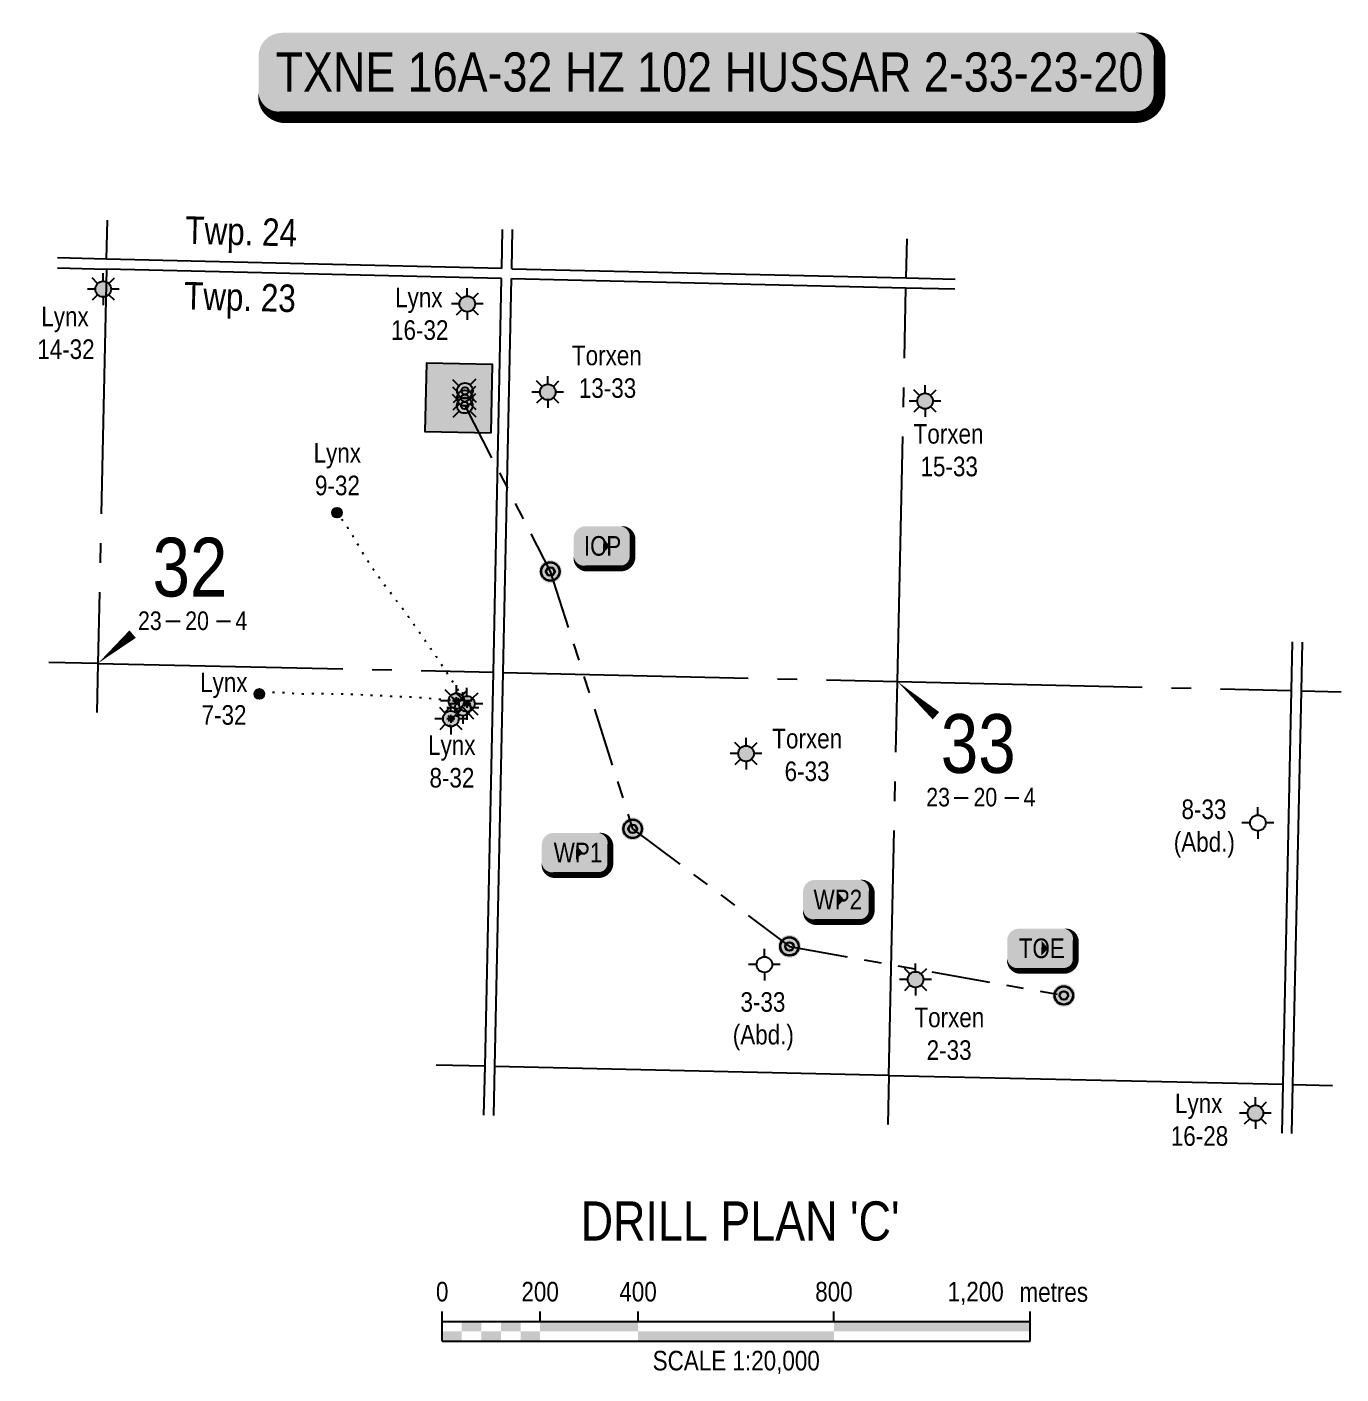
# Model space of a CAD drawing. Extents: x 376302 to 380517, y 5651241 to 5654265.
# Drawn here: x 379847 to 380517, y 5651294 to 5651982 of the extents above; entities that cross this region are included whole.
import ezdxf
from ezdxf.enums import TextEntityAlignment as Align

# ---------------------------------------------------------------- set-up
doc = ezdxf.new("R2010")
doc.units = 0
doc.header["$LTSCALE"] = 5
for name, pattern in [('foc-DOT', [1, 0.2, -0.8]), ('foc-DRILLPATH', [14.75, 6, -1.75, 1.75, -1.75, 1.75, -1.75]), ('foc-QUARTERLINE', [33, 25, -3, 2, -3])]:
    doc.linetypes.add(name, pattern=pattern)
for name, color, linetype in [('10', 1, 'Continuous'), ('9', 3, 'Continuous'), ('ABADATA-DRILL', 8, 'foc-DOT'), ('ABADATA-DRILL-T', 8, 'Continuous'), ('AS-OWNER', 7, 'Continuous'), ('D-TXT', 6, 'Continuous'), ('DETAIL-HZ-Existing', 8, 'foc-DOT'), ('DETAIL-T', 7, 'Continuous'), ('DRILL-T', 8, 'Continuous'), ('F-WS-S', 190, 'Continuous'), ('L-2', 7, 'Continuous'), ('L-MON', 1, 'Continuous'), ('L-QSEC', 8, 'foc-QUARTERLINE'), ('L-SEC', 7, 'Continuous'), ('L-SECLBL', 7, 'Continuous'), ('P-PDRILLPATH', 12, 'foc-DRILLPATH'), ('P-PROPOSED', 10, 'Continuous'), ('P-PROPOSED-H', 21, 'Continuous')]:
    doc.layers.add(name, color=color, linetype=linetype)
doc.styles.add('80', font='ARIALN.TTF', dxfattribs={"height": 10})
doc.styles.add('80CG', font='ARIALN.TTF', dxfattribs={"height": 10})
doc.styles.add('80L', font='ARIALN.TTF', dxfattribs={"height": 10})
doc.styles.add('SIMPLEX', font='ARIALN.TTF')

# ---------------------------------------------------------------- blocks, each defined once
blk = doc.blocks.new('*U376')
at = {"color": 0}
for p, q in [((-150, 0), (-150, 15)), ((-100, 10), (-100, 15)), ((-50, 10), (-50, 15)), ((50, 10), (50, 15)), ((150.24, 0), (150.24, 15)), ((-150, 10), (150.24, 10)), ((-150, 0), (150.24, 0))]:
    blk.add_line(p, q, dxfattribs=at)
for points in [[(-140, 10), (-130, 10), (-140, 5), (-130, 5)], [(-120, 10), (-110, 10), (-120, 5), (-110, 5)], [(-100, 10), (-50, 10), (-100, 5), (-50, 5)], [(50, 10), (150.24, 10), (50, 5), (150.24, 5)], [(-150, 5), (-140, 5), (-150, 0), (-140, 0)], [(-130, 5), (-120, 5), (-130, 0), (-120, 0)], [(-110, 5), (-100, 5), (-110, 0), (-100, 0)], [(-50, 5), (50, 5), (-50, 0), (50, 0)]]:
    blk.add_solid(points, dxfattribs=at)
at = {"color": 0, "style": '80'}
blk.add_text('metres', height=10, dxfattribs=at).set_placement((162.24, 20), align=Align.CENTER)
at = {"color": 0, "char_height": 10, "style": '80'}
for s, insert, attachment_point in [('0', (-150, 30.21), 2), ('200', (-100, 30.21), 2), ('400', (-50, 30.21), 2), ('800', (50, 30.21), 2), ('1,200', (136.7, 30.22), 3), ('SCALE 1:20,000', (0.12, -5), 2)]:
    blk.add_mtext(s, dxfattribs=dict(at, insert=insert, attachment_point=attachment_point))
blk = doc.blocks.new('GAS')
h = blk.add_hatch(color=255)
h.dxf.hatch_style = 1
edge = h.paths.add_edge_path()
edge.add_arc((0, 0), 0.9, 0, 360)
for p, q in [((0, 0.81), (0, 1.62)), ((-0.81, 0), (-1.62, 0)), ((-0.57, 0.57), (-1.14, 1.14)), ((0.57, 0.57), (1.14, 1.14)), ((1.62, 0), (0.81, 0)), ((-0.57, -0.57), (-1.14, -1.14)), ((0, -0.81), (0, -1.62)), ((1.14, -1.14), (0.57, -0.57))]:
    blk.add_line(p, q)
blk.add_circle((0, 0), 0.8)
blk = doc.blocks.new('BH-Existing')
at = {"layer": 'ABADATA-DRILL-T'}
h = blk.add_hatch(color=256, dxfattribs=at)
h.dxf.hatch_style = 1
edge = h.paths.add_edge_path()
edge.add_arc((0, 0), 0.5, 0, 360)
blk.add_circle((0, 0), 0.5, dxfattribs=at)
blk = doc.blocks.new('plbh')
at = {"layer": 'L-MON'}
h = blk.add_hatch(color=255, dxfattribs=at)
h.dxf.hatch_style = 1
edge = h.paths.add_edge_path()
edge.add_arc((0, 0), 1.16, 0, 360)
h = blk.add_hatch(color=256, dxfattribs=at)
h.dxf.hatch_style = 1
h.paths.add_polyline_path([(-0.96, 0, 1), (0.96, 0, 1)])
h.paths.add_polyline_path([(0.91, 0, -1), (-0.91, 0, -1)], flags=16)
h.paths.add_polyline_path([(0.45, 0, -1), (-0.45, 0, -1)], flags=0)
h = blk.add_hatch(color=256, dxfattribs=at)
h.dxf.hatch_style = 1
h.paths.add_polyline_path([(-0.45, 0, 1), (0.45, 0, 1)])
h.paths.add_polyline_path([(0.4, 0, -1), (-0.4, 0, -1)], flags=16)
at = {"layer": 'L-MON', "color": 240}
for radius in [0.96, 0.91, 0.45, 0.4]:
    blk.add_circle((0, 0), radius, dxfattribs=at)
blk = doc.blocks.new('*U469')
h = blk.add_hatch(color=59)
edge = h.paths.add_edge_path()
edge.add_line((-9, -11.5), (9, -11.5))
edge.add_arc((9, -5.5), 6, 270, 360)
edge.add_line((15, -5.5), (15, 4))
edge.add_arc((9, 4), 6, 0, 90)
edge.add_line((9, 10), (-9, 10))
edge.add_arc((-9, 4), 6, 90, 180)
edge.add_line((-15, 4), (-15, -5.5))
edge.add_arc((-9, -5.5), 6, 180, 270)
at = {"color": 1, "flags": 128}
blk.add_lwpolyline([(-9, -11.5, 3, 3, 0), (9, -11.5, 3, 3, 0.414214), (15, -5.5, 3, 3, 0), (15, 4, 3, 0, 0.414214), (9, 10, 0, 0, 0), (-9, 10, 0, 0, 0.414214), (-15, 4, 0, 0, 0), (-15, -5.5, 0, 3, 0.414214)], format="xyseb", close=True, dxfattribs=at)
blk.add_lwpolyline([(3.43, -0.11, 0, 7.5, 0), (0, 0, 0, 0, 0)], format="xyseb", dxfattribs=at)
at = {"color": 1, "style": '80'}
blk.add_attdef('ENTER_TEXT_001', (-35.99, -5), '', height=10, dxfattribs=at)
blk = doc.blocks.new('*U468')
h = blk.add_hatch(color=59)
edge = h.paths.add_edge_path()
edge.add_line((-11.5, -11.5), (11.5, -11.5))
edge.add_arc((11.5, -5.5), 6, 270, 360)
edge.add_line((17.5, -5.5), (17.5, 4))
edge.add_arc((11.5, 4), 6, 0, 90)
edge.add_line((11.5, 10), (-11.5, 10))
edge.add_arc((-11.5, 4), 6, 90, 180)
edge.add_line((-17.5, 4), (-17.5, -5.5))
edge.add_arc((-11.5, -5.5), 6, 180, 270)
at = {"color": 1, "flags": 128}
blk.add_lwpolyline([(-11.5, -11.5, 3, 3, 0), (11.5, -11.5, 3, 3, 0.414214), (17.5, -5.5, 3, 3, 0), (17.5, 4, 3, 0, 0.414214), (11.5, 10, 0, 0, 0), (-11.5, 10, 0, 0, 0.414214), (-17.5, 4, 0, 0, 0), (-17.5, -5.5, 0, 3, 0.414214)], format="xyseb", close=True, dxfattribs=at)
blk.add_lwpolyline([(3.43, -0.11, 0, 7.5, 0), (0, 0, 0, 0, 0)], format="xyseb", dxfattribs=at)
at = {"color": 1, "style": '80'}
blk.add_attdef('ENTER_TEXT_001', (-35.99, -5), '', height=10, dxfattribs=at)
blk = doc.blocks.new('Gabd')
for p, q in [((0, 0.81), (0, 1.62)), ((-0.81, 0), (-1.62, 0)), ((1.62, 0), (0.81, 0)), ((0, -0.81), (0, -1.62))]:
    blk.add_line(p, q)
blk.add_circle((0, 0), 0.8)
blk = doc.blocks.new('WC')
at = {"layer": 'L-MON'}
h = blk.add_hatch(color=255, dxfattribs=at)
h.dxf.hatch_style = 1
edge = h.paths.add_edge_path()
edge.add_arc((0, 0), 0.9, 0, 360)
at = {"layer": 'L-MON', "color": 240, "flags": 128}
for points in [[(-0.62, 0.5), (-1.23, 1.12)], [(0.52, 0.61), (1.13, 1.21)], [(-1.18, -1.18), (-0.56, -0.57)], [(1.16, -1.18), (0.56, -0.57)]]:
    blk.add_lwpolyline(points, dxfattribs=at)
at = {"layer": 'L-MON', "color": 240}
for radius in [0.8, 0.373]:
    blk.add_circle((0, 0), radius, dxfattribs=at)
blk = doc.blocks.new('L-SECLBL')
at = {"layer": '9', "color": 7}
for p, q in [((-5.08, -27.83), (-12.29, -27.83)), ((20.7, -27.83), (13.5, -27.83))]:
    blk.add_line(p, q, dxfattribs=at)
at = {"layer": '10', "color": 2, "style": 'SIMPLEX'}
blk.add_attdef('SEC', text='', height=30, dxfattribs=at).set_placement((0, 0), align=Align.MIDDLE)
at = {"layer": '10', "color": 5, "style": '80L'}
blk.add_attdef('TWP', text='', height=9.5, dxfattribs=at).set_placement((-14.43, -27.37), align=Align.MIDDLE_RIGHT)
blk.add_attdef('RGE', text='', height=9.5, dxfattribs=at).set_placement((3.62, -27.37), align=Align.MIDDLE_CENTER)
blk.add_attdef('MER', text='', height=9.5, dxfattribs=at).set_placement((23.17, -27.37), align=Align.MIDDLE_LEFT)
blk = doc.blocks.new('*U479')
h = blk.add_hatch(color=255)
edge = h.paths.add_edge_path()
edge.add_line((-109, -11.5), (109, -11.5))
edge.add_arc((109, -5.5), 6, 270, 360)
edge.add_line((115, -5.5), (115, 4))
edge.add_arc((109, 4), 6, 0, 90)
edge.add_line((109, 10), (-109, 10))
edge.add_arc((-109, 4), 6, 90, 180)
edge.add_line((-115, 4), (-115, -5.5))
edge.add_arc((-109, -5.5), 6, 180, 270)
at = {"color": 14, "flags": 128}
blk.add_lwpolyline([(-109, -11.5, 3, 3, 0), (109, -11.5, 3, 3, 0.414214), (115, -5.5, 3, 3, 0), (115, 4, 3, 0, 0.414214), (109, 10, 0, 0, 0), (-109, 10, 0, 0, 0.414214), (-115, 4, 0, 0, 0), (-115, -5.5, 0, 3, 0.414214)], format="xyseb", close=True, dxfattribs=at)
at = {"color": 14, "style": '80'}
blk.add_attdef('ENTER_TEXT_001', (-26.85, -4.92), '', height=10, dxfattribs=at)

msp = doc.modelspace()

# ---------------------------------------------------------------- hatches: boundary and pattern name
at = {"layer": 'P-PROPOSED-H'}
h = msp.add_hatch(color=256, dxfattribs=at)
h.dxf.hatch_style = 1
h.paths.add_polyline_path([(380083.586, 5651774.399), (380084.317, 5651809.391), (380050.574, 5651810.096), (380049.844, 5651775.103)])

# ---------------------------------------------------------------- linework, layer by layer
at = {"layer": 'ABADATA-DRILL', "flags": 128}
for points in [[(380071.268, 5651636.166), (380071.82, 5651635.302), (380071.268, 5651636.166), (380062.298, 5651650.17), (380061.907, 5651650.779), (380060.683, 5651652.694), (380059.423, 5651654.629), (380058.133, 5651656.553), (380056.838, 5651658.462), (380055.509, 5651660.397), (380054.188, 5651662.288), (380052.795, 5651664.285), (380051.444, 5651666.257), (380050.101, 5651668.222), (380048.759, 5651670.154), (380047.407, 5651672.12), (380046.017, 5651674.123), (380044.577, 5651676.148), (380043.147, 5651678.157), (380041.712, 5651680.17), (380040.301, 5651682.144), (380038.904, 5651684.082), (380037.501, 5651685.981), (380036.044, 5651687.904), (380034.583, 5651689.799), (380033.126, 5651691.697), (380031.683, 5651693.609), (380030.253, 5651695.516), (380028.844, 5651697.382), (380027.489, 5651699.19), (380026.186, 5651700.966), (380024.927, 5651702.704), (380023.732, 5651704.408), (380022.599, 5651706.098), (380021.509, 5651707.769), (380020.482, 5651709.394), (380019.468, 5651711.024), (380018.483, 5651712.63), (380017.552, 5651714.17), (380016.692, 5651715.636), (380015.91, 5651717.027), (380015.202, 5651718.312), (380014.533, 5651719.488), (380013.893, 5651720.549), (380013.28, 5651721.521), (380012.699, 5651722.428), (380012.149, 5651723.278), (380011.631, 5651724.076), (380011.116, 5651724.856), (380010.612, 5651725.611), (380010.119, 5651726.352), (380009.646, 5651727.066), (380009.19, 5651727.745), (380008.747, 5651728.393), (380008.332, 5651729.006), (380007.95, 5651729.575), (380007.598, 5651730.101), (380007.259, 5651730.597), (380006.933, 5651731.062), (380006.62, 5651731.502), (380006.345, 5651731.891), (380006.095, 5651732.24), (380005.858, 5651732.575), (380005.64, 5651732.881), (380005.437, 5651733.151), (380005.245, 5651733.39), (380005.16, 5651733.507), (380004.966, 5651733.769)], [(380065.897, 5651637.628), (380066.918, 5651637.539), (380065.897, 5651637.628), (380049.636, 5651639.04), (380048.611, 5651639.129), (380046.384, 5651639.304), (380044.09, 5651639.451), (380041.812, 5651639.581), (380039.464, 5651639.686), (380037.085, 5651639.775), (380034.734, 5651639.874), (380032.342, 5651639.993), (380029.951, 5651640.107), (380027.563, 5651640.207), (380025.177, 5651640.321), (380022.812, 5651640.429), (380020.469, 5651640.538), (380018.126, 5651640.646), (380015.797, 5651640.739), (380013.406, 5651640.845), (380011.061, 5651640.944), (380008.752, 5651641.011), (380006.487, 5651641.067), (380004.26, 5651641.12), (380002.078, 5651641.162), (379999.919, 5651641.198), (379997.806, 5651641.221), (379995.74, 5651641.222), (379993.687, 5651641.211), (379991.651, 5651641.197), (379989.663, 5651641.187), (379987.748, 5651641.195), (379985.895, 5651641.234), (379984.127, 5651641.301), (379982.433, 5651641.386), (379980.81, 5651641.489), (379979.255, 5651641.616), (379977.783, 5651641.739), (379976.415, 5651641.854), (379975.162, 5651641.956), (379974.048, 5651642), (379973.047, 5651641.971), (379972.103, 5651641.916), (379971.214, 5651641.86), (379970.432, 5651641.796), (379969.74, 5651641.72), (379969.103, 5651641.647), (379968.531, 5651641.583), (379968.06, 5651641.53), (379967.689, 5651641.488), (379967.411, 5651641.46), (379967.165, 5651641.436), (379966.932, 5651641.426), (379966.752, 5651641.426), (379966.614, 5651641.419), (379966.484, 5651641.405), (379966.359, 5651641.39), (379966.231, 5651641.375), (379966.105, 5651641.363), (379965.985, 5651641.356), (379965.868, 5651641.349), (379965.757, 5651641.339), (379965.652, 5651641.319), (379965.546, 5651641.297), (379965.453, 5651641.279), (379965.33, 5651641.254)], [(380063.022, 5651628.45), (380063.191, 5651629.462), (380063.022, 5651628.45), (380060.29, 5651612.232), (380060.171, 5651611.54), (380059.822, 5651609.369), (380059.497, 5651607.17), (380059.181, 5651604.941), (380058.875, 5651602.687), (380058.683, 5651601.277)]]:
    msp.add_lwpolyline(points, dxfattribs=at)
at = {"layer": 'L-QSEC'}
for p, q in [((379887.363, 5651863.106), (379887.767, 5651883.066)), ((380295.435, 5651853.523), (380295.871, 5651873.489)), ((379882.914, 5651656.759), (379857.921, 5651657.327)), ((379882.914, 5651656.759), (379882.39, 5651631.764)), ((379882.914, 5651656.759), (380084.773, 5651652.331)), ((380089.802, 5651652.224), (380290.942, 5651647.59)), ((380286.672, 5651446.579), (380290.942, 5651647.59)), ((380290.942, 5651647.59), (380492.118, 5651642.956)), ((380497.147, 5651642.84), (380517.401, 5651642.374)), ((380286.672, 5651446.579), (380286.139, 5651421.584))]:
    msp.add_line(p, q, dxfattribs=at)
at = {"layer": 'L-SEC'}
for p, q in [((380089.108, 5651858.316), (380089.489, 5651878.291)), ((380094.137, 5651858.196), (380094.517, 5651878.172)), ((379862.259, 5651858.671), (379887.249, 5651858.078)), ((379887.382, 5651863.109), (379862.367, 5651863.703)), ((380088.989, 5651853.288), (379887.244, 5651858.078)), ((380089.108, 5651858.316), (379887.363, 5651863.106)), ((380094.137, 5651858.196), (380295.442, 5651853.523)), ((380084.773, 5651652.331), (380088.989, 5651853.288)), ((380089.802, 5651652.224), (380094.017, 5651853.167)), ((380094.017, 5651853.167), (380295.326, 5651848.495)), ((380295.445, 5651853.523), (380320.432, 5651852.943)), ((380295.326, 5651848.495), (380320.319, 5651847.914)), ((380492.118, 5651642.956), (380492.645, 5651667.755)), ((380497.147, 5651642.84), (380497.674, 5651667.64)), ((380080.5, 5651451.224), (380084.773, 5651652.331)), ((380085.529, 5651451.118), (380089.802, 5651652.224)), ((380487.814, 5651442.05), (380492.118, 5651642.956)), ((380492.843, 5651441.937), (380497.147, 5651642.84)), ((380080.698, 5651451.195), (380055.506, 5651451.76)), ((380079.968, 5651426.205), (380080.5, 5651451.224)), ((380084.997, 5651426.092), (380085.529, 5651451.118)), ((380286.672, 5651446.579), (380085.528, 5651451.087)), ((380286.672, 5651446.579), (380487.814, 5651442.05)), ((380487.284, 5651417.076), (380487.814, 5651442.05)), ((380492.312, 5651416.964), (380492.843, 5651441.937)), ((380492.843, 5651441.937), (380513.051, 5651441.482))]:
    msp.add_line(p, q, dxfattribs=at)
at = {"layer": 'L-SECLBL', "flags": 128}
for points in [[(379882.86, 5651656.769, 0, 5, 0), (379900.649, 5651671.766, 0, 0, 0)], [(380290.942, 5651647.59, 0, 5, 0), (380310.634, 5651630.108, 0, 0, 0)]]:
    msp.add_lwpolyline(points, format="xyseb", dxfattribs=at)
at = {"layer": 'P-PDRILLPATH'}
for p, q in [((380070.112, 5651788.433), (380113.827, 5651703.7)), ((380113.827, 5651703.7), (380155.841, 5651572.405)), ((380155.841, 5651572.405), (380235.868, 5651512.384)), ((380235.868, 5651512.384), (380375.916, 5651487.376))]:
    msp.add_line(p, q, dxfattribs=at)
at = {"layer": 'P-PROPOSED'}
msp.add_lwpolyline([(380083.586, 5651774.399), (380084.317, 5651809.391), (380050.574, 5651810.096), (380049.844, 5651775.103)], close=True, dxfattribs=at)

# ---------------------------------------------------------------- block references
ref = msp.add_blockref('*U479', (380194.806, 5651958.614), dxfattribs=dict(xscale=1.999315659999983, yscale=1.999315659999983, zscale=1.999315659999983))
ref.add_attrib('ENTER_TEXT_001', 'TXNE 16A-32 HZ 102 HUSSAR 2-33-23-20', (379973.613, 5651948.611), dxfattribs={"color": 14, "height": 19.99316, "style": '80'})
at = {"layer": 'ABADATA-DRILL-T', "color": 6, "xscale": 4.99828915, "yscale": 4.99828915, "zscale": 4.99828915}
for p in [(380071.447, 5651840.26), (380065.897, 5651637.628), (380069.165, 5651634.074), (380071.268, 5651636.166), (380213.711, 5651610.773), (380300.217, 5651495.491), (380473.707, 5651427.311)]:
    msp.add_blockref('GAS', p, dxfattribs=at)
at = {"layer": 'ABADATA-DRILL-T', "xscale": 4.99828915, "yscale": 4.99828915, "zscale": 4.99828915}
for name, p in [('BH-Existing', (380004.966, 5651733.769)), ('BH-Existing', (379965.33, 5651641.254)), ('Gabd', (380474.939, 5651575.418)), ('Gabd', (380223.106, 5651503.098))]:
    msp.add_blockref(name, p, dxfattribs=at)
at = {"layer": 'AS-OWNER'}
ref = msp.add_blockref('*U469', (380140.769, 5651716.781), dxfattribs=dict(at, xscale=0.99965783, yscale=0.99965783, zscale=0.99965783))
ref.add_attrib('ENTER_TEXT_001', 'ICP', (380130.933, 5651711.78), dxfattribs={"layer": '0', "color": 1, "height": 9.9966, "style": '80'})
ref = msp.add_blockref('*U468', (380126.966, 5651560.298), dxfattribs=dict(at, xscale=0.99965783, yscale=0.99965783, zscale=0.99965783))
ref.add_attrib('ENTER_TEXT_001', 'WP1', (380115.541, 5651555.28), dxfattribs={"layer": '0', "color": 1, "height": 9.9966, "style": '80'})
ref = msp.add_blockref('*U468', (380260.357, 5651536.331), dxfattribs=dict(at, xscale=0.99965783, yscale=0.99965783, zscale=0.99965783))
ref.add_attrib('ENTER_TEXT_001', 'WP2', (380248.175, 5651531.312), dxfattribs={"layer": '0', "color": 1, "height": 9.9966, "style": '80'})
ref = msp.add_blockref('*U468', (380364.497, 5651511.429), dxfattribs=dict(at, xscale=0.99965783, yscale=0.99965783, zscale=0.99965783))
ref.add_attrib('ENTER_TEXT_001', 'TOE', (380352.888, 5651506.428), dxfattribs={"layer": '0', "color": 1, "height": 9.9966, "style": '80'})
at = {"layer": 'F-WS-S', "xscale": 1.25, "yscale": 1.25, "zscale": 1.25}
for p in [(380065.897, 5651637.628), (380071.268, 5651636.166), (380063.058, 5651628.592)]:
    msp.add_blockref('GAS', p, dxfattribs=at)
at = {"layer": 'L-2', "xscale": 0.99965783, "yscale": 0.99965783, "zscale": 0.99965783}
msp.add_blockref('*U376', (380208.585, 5651311.005), dxfattribs=at)
at = {"layer": 'L-MON', "xscale": 4.99828915, "yscale": 4.99828915, "zscale": 4.99828915}
for name, p in [('WC', (380070.19, 5651792.182)), ('WC', (380070.268, 5651795.931)), ('WC', (380070.112, 5651788.433)), ('plbh', (380113.827, 5651703.7)), ('plbh', (380155.841, 5651572.405)), ('plbh', (380235.868, 5651512.384)), ('plbh', (380375.916, 5651487.376))]:
    msp.add_blockref(name, p, dxfattribs=at)
at = {"layer": 'L-SECLBL'}
for p, values in [((379929.914, 5651705.961), {'SEC': '32', 'TWP': '23', 'RGE': '20', 'MER': '4'}), ((380332.219, 5651615.932), {'SEC': '33', 'TWP': '23', 'RGE': '20', 'MER': '4'})]:
    msp.add_blockref('L-SECLBL', p, dxfattribs=at).add_auto_attribs(values)

# ---------------------------------------------------------------- texts
at = {"layer": 'ABADATA-DRILL-T', "char_height": 10.00365, "attachment_point": 1, "style": '80L'}
for s, insert in [('\\pi4.3388;8-33\\P\\pi0.39462;(Abd.)', (380431.619, 5651587.394)), ('\\pi4.3388;3-33\\P\\pi0.39462;(Abd.)', (380206.535, 5651489.03))]:
    msp.add_mtext_dynamic_manual_height_columns(s, width=30.60913, gutter_width=50.018, heights=[0], dxfattribs=dict(at, insert=insert))
at = {"layer": 'D-TXT', "color": 3, "char_height": 13.9952, "attachment_point": 1, "rotation": 358.523082, "style": '80L'}
for s, width, insert in [('Twp. 24', 101.3954, (379927.746, 5651885.002)), ('Twp. 23', 56.52199, (379927.105, 5651851.519))]:
    msp.add_mtext_dynamic_manual_height_columns(s, width=width, gutter_width=47.5, heights=[0], dxfattribs=dict(at, insert=insert))
at = {"layer": 'DETAIL-HZ-Existing', "char_height": 10, "attachment_point": 1, "style": '80L'}
for s, insert in [('\\pi0.71508;Lynx\\P\\pi-1.3654;16-32', (380033.897, 5651848.59)), ('\\pi0.71508;Lynx\\P\\pi1.4347;9-32', (379992.278, 5651769.283)), ('\\pi0.71508;Lynx\\P\\pi1.4688;7-32', (379934.37, 5651652.162))]:
    msp.add_mtext_dynamic_manual_height_columns(s, width=24.73165, gutter_width=50, heights=[0], dxfattribs=dict(at, insert=insert))
at = {"layer": 'DETAIL-T', "color": 3, "insert": (380096.408, 5651382.27), "char_height": 19.99316, "width": 225.75692, "attachment_point": 1, "style": '80CG'}
msp.add_mtext("\\pi32.919;DRILL PLAN 'C'", dxfattribs=at)
at = {"layer": 'DRILL-T', "char_height": 10, "attachment_point": 1, "style": '80L', "bg_fill": 3, "box_fill_scale": 1.15, "bg_fill_color": 256, "bg_fill_true_color": 256, "bg_fill_transparency": 0}
for s, insert in [('\\pi5.8242;Lynx\\P\\pi3.7437;14-32', (379848.199, 5651838.837)), ('\\pi0.19325;Torxen\\P\\pi3.713;13-33', (380124.654, 5651818.991)), ('\\pi0.19325;Torxen\\P\\pi3.713;15-33', (380299.047, 5651778.977)), ('\\pi0.19325;Torxen\\P\\pi6.4893;6-33', (380226.92, 5651623.443)), ('\\pi0.19325;Torxen\\P\\pi6.445;2-33', (380299.457, 5651481.155))]:
    msp.add_mtext_dynamic_manual_height_columns(s, width=34.94993, gutter_width=50.018, heights=[0], dxfattribs=dict(at, insert=insert))

# ---------------------------------------------------------------- next in the draw order: linework, layer by layer
at = {"layer": 'L-QSEC'}
for p, q in [((379887.244, 5651858.078), (379882.914, 5651656.759)), ((380290.942, 5651647.59), (380295.326, 5651848.495))]:
    msp.add_line(p, q, dxfattribs=at)

# ---------------------------------------------------------------- next in the draw order: block references
at = {"layer": 'ABADATA-DRILL-T', "color": 6, "xscale": 4.99828915, "yscale": 4.99828915, "zscale": 4.99828915}
for p in [(379885.623, 5651847.802), (380112.536, 5651795.245), (380305.084, 5651790.693)]:
    msp.add_blockref('GAS', p, dxfattribs=at)

# ---------------------------------------------------------------- next in the draw order: texts
at = {"layer": 'DRILL-T', "char_height": 10, "attachment_point": 1, "style": '80L', "bg_fill": 3, "box_fill_scale": 1.15, "bg_fill_color": 256, "bg_fill_true_color": 256, "bg_fill_transparency": 0}
for s, insert in [('\\pi5.8242;Lynx\\P\\pi6.5439;8-32', (380045.597, 5651620.134)), ('\\pi5.8242;Lynx\\P\\pi3.6994;16-28', (380426.812, 5651437.304))]:
    msp.add_mtext_dynamic_manual_height_columns(s, width=34.94993, gutter_width=50.018, heights=[0], dxfattribs=dict(at, insert=insert))

# ---------------------------------------------------------------- next in the draw order: block references
at = {"layer": 'ABADATA-DRILL-T', "color": 6, "xscale": 4.99828915, "yscale": 4.99828915, "zscale": 4.99828915}
msp.add_blockref('GAS', (380063.058, 5651628.592), dxfattribs=at)

doc.saveas('drawing.dxf')
